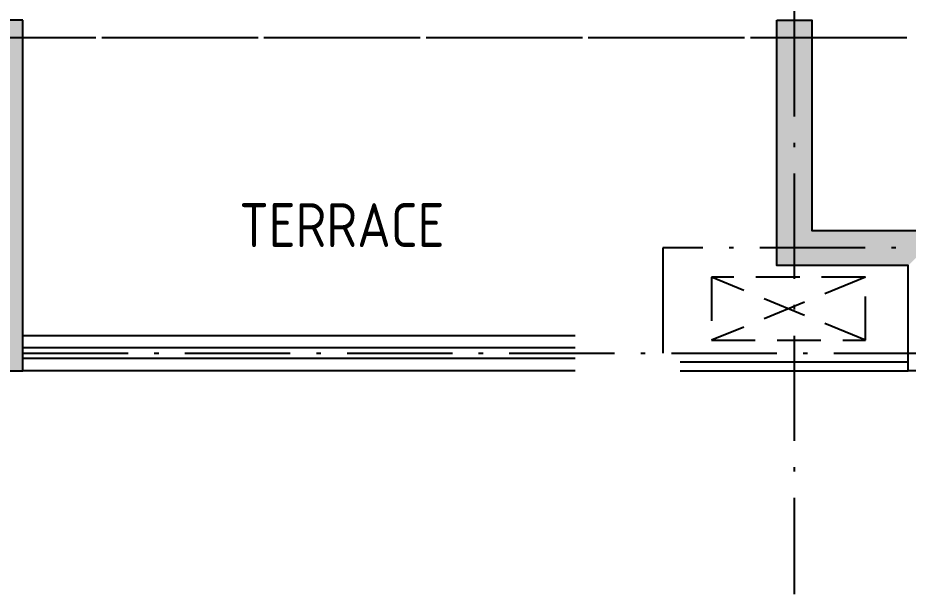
# Model space of a CAD drawing. Extents: x 94328 to 153134, y 57446 to 99026.
# Drawn here: x 123677 to 128755, y 72452 to 75739 of the extents above; entities that cross this region are included whole.
import ezdxf

# ---------------------------------------------------------------- set-up
doc = ezdxf.new("R2010")
doc.units = 0
doc.header["$LTSCALE"] = 1000
doc.header["$MEASUREMENT"] = 0
for name, pattern in [('ACAD_ISO04W100', [30.5, 24, -3, 0.5, -3]), ('ACAD_ISO10W100', [18.5, 12, -3, 0.5, -3]), ('CONTINOUS', [0]), ('HIDDEN', [0.375, 0.25, -0.125])]:
    doc.linetypes.add(name, pattern=pattern)
for name, color, linetype in [('4-LINE', 7, 'CONTINUOUS'), ('DOTE', 1, 'ACAD_ISO04W100'), ('PUB_TEXT', 7, 'CONTINUOUS'), ('WINDOW', 85, 'CONTINUOUS'), ('剪力墙', 8, 'CONTINOUS'), ('栏杆', 42, 'CONTINUOUS')]:
    doc.layers.add(name, color=color, linetype=linetype)
doc.styles.get("Standard").update_dxf_attribs({"font": 'GBENOR', "bigfont": 'GBCBIG'})

# ---------------------------------------------------------------- blocks, each defined once
blk = doc.blocks.new('jlq4')
at = {"layer": '剪力墙'}
for points in [[(123705.1, 75726.1), (123505.1, 75726.1), (123505.1, 73926.1), (122955.1, 73926.1), (122955.1, 73726.1), (123705.1, 73726.1), (123705.1, 75526.1), (123705.1, 75526.1)], [(128005.1, 75726.1), (128205.1, 75726.1), (128205.1, 74526.1), (128955.1, 74526.1), (128955.1, 73926.1), (129255.1, 73926.1), (129255.1, 73726.1), (128755.1, 73726.1), (128755.1, 74326.1), (128005.1, 74326.1)]]:
    blk.add_lwpolyline(points, close=True, dxfattribs=at)
for points in [[(123505.1, 73926.1), (123505.1, 75726.1), (123705.1, 73726.1), (123705.1, 75726.1)], [(128205.1, 74526.1), (128205.1, 75726.1), (128005.1, 74326.1), (128005.1, 75726.1)], [(128955.1, 74526.1), (128205.1, 74526.1), (128755.1, 74326.1), (128005.1, 74326.1)], [(122955.1, 73926.1), (123505.1, 73926.1), (122955.1, 73726.1), (123705.1, 73726.1)]]:
    blk.add_solid(points, dxfattribs=at)

msp = doc.modelspace()

# ---------------------------------------------------------------- linework, layer by layer
at = {"layer": '4-LINE', "color": 8, "linetype": 'HIDDEN'}
for p, q in [((128511.5, 73899.8, 0), (127632.6, 74259.8, 0)), ((128511.5, 74259.8), (127632.6, 73899.8))]:
    msp.add_line(p, q, dxfattribs=at)
msp.add_lwpolyline([(127632.6, 74259.8), (127632.6, 73899.8), (128511.5, 73899.8), (128511.5, 74259.8)], close=True, dxfattribs=at)
at = {"layer": 'DOTE', "linetype": 'ACAD_ISO10W100', "ltscale": 0.05}
for p, q in [((128105.1, 81326.1), (128105.1, 72452)), ((105021.7, 75626.1), (135909.1, 75626.1)), ((124155.1, 75626.1), (128405.1, 75626.1)), ((135909.1, 74426.1), (127355.1, 74426.1)), ((127355.1, 74426.1), (127355.1, 73826.1)), ((108905.1, 73826.1), (135909.1, 73826.1))]:
    msp.add_line(p, q, dxfattribs=at)
at = {"layer": 'WINDOW'}
for points in [[(127455.1, 73776.1), (128755.1, 73776.1)], [(127455.1, 73726.1), (128755.1, 73726.1)]]:
    msp.add_lwpolyline(points, dxfattribs=at)
at = {"layer": '栏杆'}
for points in [[(126855.1, 73926.1), (123705.1, 73926.1)], [(126855.1, 73856.1), (123705.1, 73856.1)], [(126855.1, 73796.1), (123705.1, 73796.1)], [(126855.1, 73726.1), (123705.1, 73726.1)]]:
    msp.add_lwpolyline(points, dxfattribs=at)

# ---------------------------------------------------------------- block references
at = {"layer": '剪力墙'}
msp.add_blockref('jlq4', (0, 0), dxfattribs=at)

# ---------------------------------------------------------------- texts
at = {"layer": 'PUB_TEXT'}
msp.add_text('TERRACE', height=250, dxfattribs=at).set_placement((124940, 74431.8, 0))

doc.saveas('drawing.dxf')
